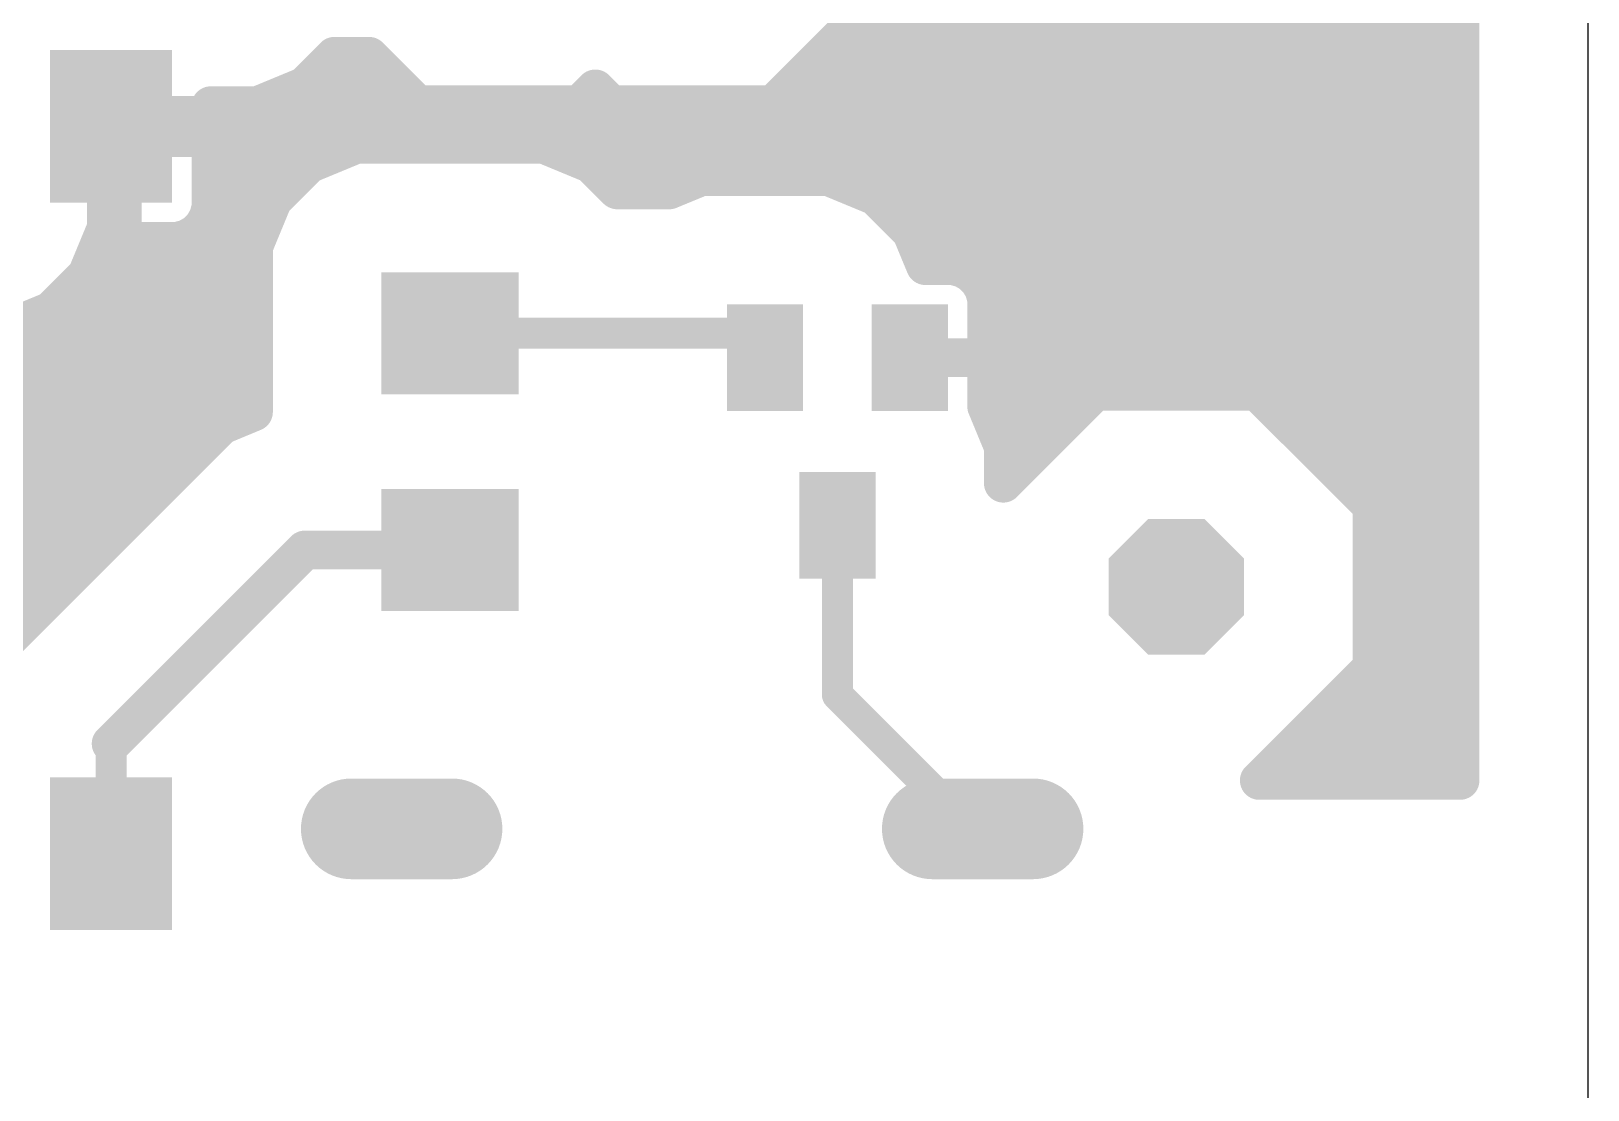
# Model space of a CAD drawing. Header units: millimetres. Extents: x 0 to 653, y 0 to 287.
# Drawn here: x 412.07 to 432.49, y 227.33 to 241.22 of the extents above; entities that cross this region are included whole.
import ezdxf

# ---------------------------------------------------------------- set-up
doc = ezdxf.new("R2010")
doc.units = ezdxf.units.MM
for name, color, linetype in [('1', 7, 'Continuous'), ('17', 7, 'Continuous'), ('20', 7, 'Continuous')]:
    doc.layers.add(name, color=color, linetype=linetype)

# ---------------------------------------------------------------- blocks, each defined once
blk = doc.blocks.new('LONGP100')
at = {"const_width": 1}
blk.add_lwpolyline([(-0.5, 0), (0.5, 0)], dxfattribs=at)
at = {"const_width": 0.5}
for points in [[(-0.5, 0.25, 1), (-0.5, -0.25)], [(0.5, -0.25, 1), (0.5, 0.25)]]:
    blk.add_lwpolyline(points, format="xyb", dxfattribs=at)
blk = doc.blocks.new('RECT')
blk.add_solid([(-0.5, -0.5), (0.5, -0.5), (-0.5, 0.5), (0.5, 0.5)])
blk = doc.blocks.new('OCTAGONP')
at = {"const_width": 0.5}
blk.add_lwpolyline([(-0.25, -0.1036), (-0.25, 0.1036), (-0.1036, 0.25), (0.1036, 0.25), (0.25, 0.1036), (0.25, -0.1036), (0.1036, -0.25), (-0.1036, -0.25), (-0.25, -0.1036), (-0.25, 0.1036)], dxfattribs=at)

msp = doc.modelspace()

# ---------------------------------------------------------------- linework, layer by layer
at = {"layer": '1'}
for points, const_width in [([(430.812, 231.392), (430.812, 281.89)], 0.508), ([(423.306, 241.759), (421.803, 240.257)], 0.508), ([(430.812, 241.425), (422.972, 241.425)], 0.508), ([(416.05, 240.892), (415.657, 240.499)], 0.508), ([(416.503, 240.892), (416.05, 240.892)], 0.508), ([(417.138, 240.257), (416.503, 240.892)], 0.508), ([(430.812, 240.917), (422.464, 240.917)], 0.508), ([(415.657, 240.499), (415.041, 240.244)], 0.508), ([(419.471, 240.464), (419.263, 240.257)], 0.508), ([(419.678, 240.257), (419.471, 240.464)], 0.508), ([(416.986, 240.409), (415.439, 240.409)], 0.508), ([(419.263, 240.257), (417.138, 240.257)], 0.508), ([(419.526, 240.409), (419.416, 240.409)], 0.508), ([(421.803, 240.257), (419.678, 240.257)], 0.508), ([(430.812, 240.409), (421.956, 240.409)], 0.508), ([(414.429, 240.118), (413.267, 240.118)], 0.508), ([(413.267, 240.118), (413.267, 239.826)], 0.508), ([(415.041, 240.244), (414.429, 240.244)], 0.508), ([(414.429, 240.244), (414.429, 240.118)], 0.508), ([(430.812, 239.901), (413.267, 239.901)], 0.508), ([(413.267, 239.826), (413.057, 239.826)], 0.508), ([(413.057, 239.826), (413.057, 238.638)], 0.508), ([(413.267, 239.826), (414.429, 239.826)], 0.508), ([(413.267, 238.464), (413.267, 239.826)], 0.508), ([(414.429, 239.826), (414.429, 238.905)], 0.508), ([(415.715, 239.48), (416.331, 239.735)], 0.508), ([(416.331, 239.735), (418.801, 239.735)], 0.508), ([(418.801, 239.735), (419.417, 239.48)], 0.508), ([(415.243, 239.009), (415.715, 239.48)], 0.508), ([(419.417, 239.48), (419.758, 239.139)], 0.508), ([(413.267, 239.393), (413.057, 239.393)], 0.508), ([(415.627, 239.393), (414.429, 239.393)], 0.508), ([(430.812, 239.393), (419.504, 239.393)], 0.508), ([(420.44, 239.139), (420.862, 239.313)], 0.508), ([(420.862, 239.313), (422.529, 239.313)], 0.508), ([(422.529, 239.313), (423.145, 239.058)], 0.508), ([(419.758, 239.139), (420.44, 239.139)], 0.508), ([(423.145, 239.058), (423.617, 238.587)], 0.508), ([(413.267, 238.885), (413.057, 238.885)], 0.508), ([(414.429, 238.905), (414.394, 238.776)], 0.508), ([(415.192, 238.885), (414.423, 238.885)], 0.508), ([(414.988, 238.392), (415.243, 239.009)], 0.508), ([(430.812, 238.885), (423.319, 238.885)], 0.508), ([(413.057, 238.638), (412.802, 238.022)], 0.508), ([(414.327, 238.66), (414.233, 238.565)], 0.508), ([(414.394, 238.776), (414.327, 238.66)], 0.508), ([(413.988, 238.464), (413.267, 238.464)], 0.508), ([(414.117, 238.499), (413.988, 238.464)], 0.508), ([(414.233, 238.565), (414.117, 238.499)], 0.508), ([(423.617, 238.587), (423.8, 238.145)], 0.508), ([(414.988, 238.377), (412.949, 238.377)], 0.508), ([(414.988, 236.226), (414.988, 238.392)], 0.508), ([(430.812, 238.377), (423.704, 238.377)], 0.508), ([(412.802, 238.022), (412.33, 237.551)], 0.508), ([(423.8, 238.145), (424.163, 238.145)], 0.508), ([(424.163, 238.145), (424.292, 238.11)], 0.508), ([(424.292, 238.11), (424.408, 238.043)], 0.508), ([(424.408, 238.043), (424.502, 237.949)], 0.508), ([(414.988, 237.869), (412.649, 237.869)], 0.508), ([(424.502, 237.949), (424.569, 237.833)], 0.508), ([(430.812, 237.869), (424.548, 237.869)], 0.508), ([(424.569, 237.833), (424.604, 237.704)], 0.508), ([(424.604, 237.704), (424.604, 236.937)], 0.508), ([(412.33, 237.551), (411.714, 237.296)], 0.508), ([(414.988, 237.361), (411.872, 237.361)], 0.508), ([(421.374, 237.259), (417.566, 237.259)], 0.406), ([(430.812, 237.361), (424.604, 237.361)], 0.508), ([(421.696, 236.937), (421.374, 237.259)], 0.305), ([(414.988, 236.853), (406.506, 236.853)], 0.508), ([(424.604, 236.937), (423.905, 236.937)], 0.508), ([(423.905, 236.937), (423.905, 236.937)], 0.508), ([(423.905, 236.937), (424.604, 236.937)], 0.508), ([(424.604, 236.937), (424.604, 236.298)], 0.508), ([(430.812, 236.853), (424.604, 236.853)], 0.508), ([(424.822, 235.291), (426.028, 236.497)], 0.508), ([(426.028, 236.497), (428.153, 236.497)], 0.508), ([(428.153, 236.497), (429.656, 234.995)], 0.508), ([(414.988, 236.345), (406.506, 236.345)], 0.508), ([(414.567, 236.051), (414.988, 236.226)], 0.508), ([(425.876, 236.345), (424.604, 236.345)], 0.508), ([(424.604, 236.298), (424.822, 235.77)], 0.508), ([(430.812, 236.345), (428.306, 236.345)], 0.508), ([(411.624, 233.108), (414.567, 236.051)], 0.508), ([(414.353, 235.837), (406.697, 235.837)], 0.508), ([(425.368, 235.837), (424.795, 235.837)], 0.508), ([(424.822, 235.77), (424.822, 235.291)], 0.508), ([(430.812, 235.837), (428.814, 235.837)], 0.508), ([(413.845, 235.329), (406.725, 235.329)], 0.508), ([(424.86, 235.329), (424.822, 235.329)], 0.508), ([(430.812, 235.329), (429.322, 235.329)], 0.508), ([(429.656, 234.995), (429.656, 232.869)], 0.508), ([(413.337, 234.821), (407.122, 234.821)], 0.508), ([(430.812, 234.821), (429.656, 234.821)], 0.508), ([(422.646, 232.514), (422.646, 234.737)], 0.406), ([(413.121, 231.875), (415.661, 234.415)], 0.508), ([(417.566, 234.415), (415.661, 234.415)], 0.508), ([(412.829, 234.313), (407.63, 234.313)], 0.508), ([(430.812, 234.313), (429.656, 234.313)], 0.508), ([(412.321, 233.805), (408.085, 233.805)], 0.508), ([(430.812, 233.805), (429.656, 233.805)], 0.508), ([(430.812, 233.297), (429.656, 233.297)], 0.508), ([(429.656, 232.869), (428.179, 231.392)], 0.508), ([(430.812, 232.789), (429.576, 232.789)], 0.508), ([(422.646, 232.514), (424.551, 230.609)], 0.406), ([(430.812, 232.281), (429.068, 232.281)], 0.508), ([(413.121, 230.432), (413.121, 231.875)], 0.406), ([(430.812, 231.773), (428.56, 231.773)], 0.508), ([(428.179, 231.392), (430.812, 231.392)], 0.508), ([(424.551, 230.757), (424.551, 230.609)], 0.406)]:
    msp.add_lwpolyline(points, dxfattribs=dict(at, const_width=const_width))
for points, const_width in [([(422.972, 241.298, -1), (422.972, 241.552)], 0.254), ([(430.812, 241.552, -1), (430.812, 241.298)], 0.254), ([(416.05, 240.765, -1), (416.05, 241.019)], 0.254), ([(415.96, 240.981, -1), (416.139, 240.802)], 0.254), ([(416.413, 240.802, -1), (416.593, 240.981)], 0.254), ([(416.503, 241.019, -1), (416.503, 240.765)], 0.254), ([(422.464, 240.79, -1), (422.464, 241.044)], 0.254), ([(430.812, 241.044, -1), (430.812, 240.79)], 0.254), ([(415.747, 240.409, -1), (415.568, 240.589)], 0.254), ([(415.609, 240.617, -1), (415.706, 240.382)], 0.254), ([(419.381, 240.374, -1), (419.561, 240.554)], 0.254), ([(419.381, 240.554, -1), (419.561, 240.374)], 0.254), ([(415.439, 240.282, -1), (415.439, 240.536)], 0.254), ([(416.986, 240.536, -1), (416.986, 240.282)], 0.254), ([(417.138, 240.13, -1), (417.138, 240.384)], 0.254), ([(419.263, 240.384, -1), (419.263, 240.13)], 0.254), ([(419.416, 240.282, -1), (419.416, 240.536)], 0.254), ([(419.526, 240.536, -1), (419.526, 240.282)], 0.254), ([(419.678, 240.13, -1), (419.678, 240.384)], 0.254), ([(421.803, 240.384, -1), (421.803, 240.13)], 0.254), ([(421.956, 240.282, -1), (421.956, 240.536)], 0.254), ([(430.812, 240.536, -1), (430.812, 240.282)], 0.254), ([(413.267, 239.991, -1), (413.267, 240.245)], 0.254), ([(413.14, 240.118, -1), (413.394, 240.118)], 0.254), ([(414.429, 240.117, -1), (414.429, 240.371)], 0.254), ([(414.302, 240.244, -1), (414.556, 240.244)], 0.254), ([(414.429, 240.245, -1), (414.429, 239.991)], 0.254), ([(415.09, 240.127, -1), (414.993, 240.361)], 0.254), ([(415.041, 240.371, -1), (415.041, 240.117)], 0.254), ([(417.228, 240.346, -1), (417.048, 240.167)], 0.254), ([(419.353, 240.167, -1), (419.174, 240.346)], 0.254), ([(419.768, 240.346, -1), (419.588, 240.167)], 0.254), ([(421.893, 240.167, -1), (421.714, 240.346)], 0.254), ([(413.267, 239.774, -1), (413.267, 240.028)], 0.254), ([(414.556, 240.118, -1), (414.302, 240.118)], 0.254), ([(430.812, 240.028, -1), (430.812, 239.774)], 0.254), ([(413.057, 239.699, -1), (413.057, 239.953)], 0.254), ([(412.93, 239.826, -1), (413.184, 239.826)], 0.254), ([(413.267, 239.699, -1), (413.267, 239.953)], 0.254), ([(413.14, 239.826, -1), (413.394, 239.826)], 0.254), ([(413.394, 239.826, -1), (413.14, 239.826)], 0.254), ([(413.267, 239.953, -1), (413.267, 239.699)], 0.254), ([(414.302, 239.826, -1), (414.556, 239.826)], 0.254), ([(414.429, 239.953, -1), (414.429, 239.699)], 0.254), ([(416.331, 239.608, -1), (416.331, 239.862)], 0.254), ([(416.282, 239.853, -1), (416.379, 239.618)], 0.254), ([(418.752, 239.618, -1), (418.849, 239.853)], 0.254), ([(418.801, 239.862, -1), (418.801, 239.608)], 0.254), ([(415.763, 239.363, -1), (415.666, 239.597)], 0.254), ([(415.625, 239.57, -1), (415.804, 239.39)], 0.254), ([(419.327, 239.39, -1), (419.507, 239.57)], 0.254), ([(419.465, 239.597, -1), (419.368, 239.363)], 0.254), ([(413.057, 239.266, -1), (413.057, 239.52)], 0.254), ([(413.267, 239.52, -1), (413.267, 239.266)], 0.254), ([(414.429, 239.266, -1), (414.429, 239.52)], 0.254), ([(415.627, 239.52, -1), (415.627, 239.266)], 0.254), ([(419.504, 239.266, -1), (419.504, 239.52)], 0.254), ([(420.862, 239.186, -1), (420.862, 239.44)], 0.254), ([(420.814, 239.431, -1), (420.911, 239.196)], 0.254), ([(422.481, 239.196, -1), (422.578, 239.431)], 0.254), ([(422.529, 239.44, -1), (422.529, 239.186)], 0.254), ([(430.812, 239.52, -1), (430.812, 239.266)], 0.254), ([(419.758, 239.012, -1), (419.758, 239.266)], 0.254), ([(419.848, 239.228, -1), (419.669, 239.049)], 0.254), ([(420.489, 239.021, -1), (420.392, 239.256)], 0.254), ([(420.44, 239.266, -1), (420.44, 239.012)], 0.254), ([(423.056, 238.968, -1), (423.235, 239.148)], 0.254), ([(423.194, 239.175, -1), (423.097, 238.941)], 0.254), ([(413.057, 238.758, -1), (413.057, 239.012)], 0.254), ([(413.267, 239.012, -1), (413.267, 238.758)], 0.254), ([(414.423, 238.758, -1), (414.423, 239.012)], 0.254), ([(414.306, 238.938, -1), (414.551, 238.872)], 0.254), ([(415.333, 238.919, -1), (415.153, 239.098)], 0.254), ([(415.126, 239.057, -1), (415.36, 238.96)], 0.254), ([(415.192, 239.012, -1), (415.192, 238.758)], 0.254), ([(423.319, 238.758, -1), (423.319, 239.012)], 0.254), ([(430.812, 239.012, -1), (430.812, 238.758)], 0.254), ([(412.94, 238.687, -1), (413.174, 238.59)], 0.254), ([(414.237, 238.75, -1), (414.417, 238.57)], 0.254), ([(414.517, 238.743, -1), (414.271, 238.809)], 0.254), ([(414.284, 238.839, -1), (414.504, 238.712)], 0.254), ([(414.556, 238.905, -1), (414.302, 238.905)], 0.254), ([(413.184, 238.638, -1), (412.93, 238.638)], 0.254), ([(413.267, 238.337, -1), (413.267, 238.591)], 0.254), ([(414.021, 238.341, -1), (413.955, 238.587)], 0.254), ([(413.988, 238.591, -1), (413.988, 238.337)], 0.254), ([(414.18, 238.389, -1), (414.053, 238.609)], 0.254), ([(414.084, 238.621, -1), (414.15, 238.376)], 0.254), ([(414.322, 238.476, -1), (414.143, 238.655)], 0.254), ([(414.169, 238.675, -1), (414.296, 238.455)], 0.254), ([(414.437, 238.597, -1), (414.217, 238.724)], 0.254), ([(423.5, 238.538, -1), (423.734, 238.635)], 0.254), ([(423.707, 238.676, -1), (423.527, 238.497)], 0.254), ([(412.949, 238.25, -1), (412.949, 238.504)], 0.254), ([(413.394, 238.464, -1), (413.14, 238.464)], 0.254), ([(414.861, 238.392, -1), (415.115, 238.392)], 0.254), ([(415.105, 238.344, -1), (414.871, 238.441)], 0.254), ([(414.988, 238.504, -1), (414.988, 238.25)], 0.254), ([(423.704, 238.25, -1), (423.704, 238.504)], 0.254), ([(430.812, 238.504, -1), (430.812, 238.25)], 0.254), ([(412.712, 238.112, -1), (412.892, 237.933)], 0.254), ([(423.8, 238.018, -1), (423.8, 238.272)], 0.254), ([(423.917, 238.194, -1), (423.683, 238.096)], 0.254), ([(424.13, 238.022, -1), (424.196, 238.268)], 0.254), ([(424.163, 238.272, -1), (424.163, 238.018)], 0.254), ([(424.228, 238, -1), (424.355, 238.22)], 0.254), ([(424.325, 238.233, -1), (424.259, 237.988)], 0.254), ([(424.318, 237.954, -1), (424.497, 238.133)], 0.254), ([(424.471, 238.153, -1), (424.344, 237.933)], 0.254), ([(412.649, 237.742, -1), (412.649, 237.996)], 0.254), ([(412.919, 237.974, -1), (412.685, 238.071)], 0.254), ([(414.988, 237.996, -1), (414.988, 237.742)], 0.254), ([(424.392, 237.885, -1), (424.612, 238.012)], 0.254), ([(424.592, 238.039, -1), (424.412, 237.859)], 0.254), ([(424.548, 237.742, -1), (424.548, 237.996)], 0.254), ([(424.446, 237.8, -1), (424.692, 237.866)], 0.254), ([(430.812, 237.996, -1), (430.812, 237.742)], 0.254), ([(424.679, 237.897, -1), (424.459, 237.77)], 0.254), ([(424.477, 237.704, -1), (424.731, 237.704)], 0.254), ([(424.726, 237.737, -1), (424.481, 237.671)], 0.254), ([(412.42, 237.461, -1), (412.241, 237.641)], 0.254), ([(412.282, 237.668, -1), (412.379, 237.433)], 0.254), ([(414.988, 237.488, -1), (414.988, 237.234)], 0.254), ([(417.566, 237.157, -1), (417.566, 237.361)], 0.203), ([(421.374, 237.361, -1), (421.374, 237.157)], 0.203), ([(424.604, 237.234, -1), (424.604, 237.488)], 0.254), ([(430.812, 237.488, -1), (430.812, 237.234)], 0.254), ([(421.32, 237.205, -1), (421.428, 237.313)], 0.152), ([(414.988, 236.98, -1), (414.988, 236.726)], 0.254), ([(421.75, 236.991, -1), (421.642, 236.883)], 0.152), ([(423.905, 236.81, -1), (423.905, 237.064)], 0.254), ([(423.859, 236.818, -1), (423.951, 237.055)], 0.254), ([(423.905, 236.81, -1), (423.905, 237.064)], 0.254), ([(423.951, 237.055, -1), (423.86, 236.818)], 0.254), ([(424.477, 236.937, -1), (424.731, 236.937)], 0.254), ([(424.604, 236.726, -1), (424.604, 236.98)], 0.254), ([(424.731, 236.937, -1), (424.477, 236.937)], 0.254), ([(424.604, 237.064, -1), (424.604, 236.81)], 0.254), ([(424.604, 237.064, -1), (424.604, 236.81)], 0.254), ([(430.812, 236.98, -1), (430.812, 236.726)], 0.254), ([(426.028, 236.37, -1), (426.028, 236.624)], 0.254), ([(425.938, 236.587, -1), (426.118, 236.408)], 0.254), ([(428.064, 236.408, -1), (428.243, 236.587)], 0.254), ([(428.153, 236.624, -1), (428.153, 236.37)], 0.254), ([(414.939, 236.343, -1), (415.036, 236.108)], 0.254), ([(414.988, 236.472, -1), (414.988, 236.218)], 0.254), ([(424.604, 236.218, -1), (424.604, 236.472)], 0.254), ([(424.486, 236.249, -1), (424.721, 236.346)], 0.254), ([(425.876, 236.472, -1), (425.876, 236.218)], 0.254), ([(428.306, 236.218, -1), (428.306, 236.472)], 0.254), ([(430.812, 236.472, -1), (430.812, 236.218)], 0.254), ([(414.616, 235.934, -1), (414.519, 236.169)], 0.254), ([(414.477, 236.141, -1), (414.657, 235.962)], 0.254), ([(415.115, 236.226, -1), (414.861, 236.226)], 0.254), ([(424.731, 236.298, -1), (424.477, 236.298)], 0.254), ([(414.353, 235.964, -1), (414.353, 235.71)], 0.254), ([(424.795, 235.71, -1), (424.795, 235.964)], 0.254), ([(424.695, 235.77, -1), (424.949, 235.77)], 0.254), ([(425.368, 235.964, -1), (425.368, 235.71)], 0.254), ([(428.814, 235.71, -1), (428.814, 235.964)], 0.254), ([(430.812, 235.964, -1), (430.812, 235.71)], 0.254), ([(424.939, 235.819, -1), (424.705, 235.722)], 0.254), ([(413.845, 235.456, -1), (413.845, 235.202)], 0.254), ([(424.822, 235.202, -1), (424.822, 235.456)], 0.254), ([(424.912, 235.202, -1), (424.732, 235.381)], 0.254), ([(424.949, 235.291, -1), (424.695, 235.291)], 0.254), ([(424.86, 235.456, -1), (424.86, 235.202)], 0.254), ([(429.322, 235.202, -1), (429.322, 235.456)], 0.254), ([(430.812, 235.456, -1), (430.812, 235.202)], 0.254), ([(429.529, 234.995, -1), (429.783, 234.995)], 0.254), ([(429.746, 235.084, -1), (429.566, 234.905)], 0.254), ([(413.337, 234.948, -1), (413.337, 234.694)], 0.254), ([(429.656, 234.694, -1), (429.656, 234.948)], 0.254), ([(430.812, 234.948, -1), (430.812, 234.694)], 0.254), ([(422.544, 234.737, -1), (422.747, 234.737)], 0.203), ([(415.661, 234.288, -1), (415.661, 234.542)], 0.254), ([(415.571, 234.505, -1), (415.751, 234.325)], 0.254), ([(417.566, 234.542, -1), (417.566, 234.288)], 0.254), ([(412.829, 234.44, -1), (412.829, 234.186)], 0.254), ([(429.656, 234.186, -1), (429.656, 234.44)], 0.254), ([(430.812, 234.44, -1), (430.812, 234.186)], 0.254), ([(412.321, 233.932, -1), (412.321, 233.678)], 0.254), ([(429.656, 233.678, -1), (429.656, 233.932)], 0.254), ([(430.812, 233.932, -1), (430.812, 233.678)], 0.254), ([(429.656, 233.17, -1), (429.656, 233.424)], 0.254), ([(430.812, 233.424, -1), (430.812, 233.17)], 0.254), ([(429.576, 232.662, -1), (429.576, 232.916)], 0.254), ([(429.783, 232.869, -1), (429.529, 232.869)], 0.254), ([(429.566, 232.959, -1), (429.746, 232.78)], 0.254), ([(430.812, 232.916, -1), (430.812, 232.662)], 0.254), ([(422.574, 232.443, -1), (422.718, 232.586)], 0.203), ([(422.747, 232.514, -1), (422.544, 232.514)], 0.203), ([(429.068, 232.154, -1), (429.068, 232.408)], 0.254), ([(430.812, 232.408, -1), (430.812, 232.154)], 0.254), ([(413.211, 231.785, -1), (413.031, 231.965)], 0.254), ([(413.019, 231.875, -1), (413.222, 231.875)], 0.203), ([(428.56, 231.646, -1), (428.56, 231.9)], 0.254), ([(430.812, 231.9, -1), (430.812, 231.646)], 0.254), ([(428.179, 231.265, -1), (428.179, 231.519)], 0.254), ([(428.269, 231.302, -1), (428.089, 231.482)], 0.254), ([(430.812, 231.519, -1), (430.812, 231.265)], 0.254), ([(430.939, 231.392, -1), (430.685, 231.392)], 0.254), ([(424.449, 230.757, -1), (424.652, 230.757)], 0.203), ([(424.652, 230.609, -1), (424.449, 230.609)], 0.203), ([(424.623, 230.681, -1), (424.479, 230.538)], 0.203), ([(413.222, 230.432, -1), (413.019, 230.432)], 0.203)]:
    msp.add_lwpolyline(points, format="xyb", dxfattribs=dict(at, const_width=const_width))
at = {"layer": '20'}
msp.add_line((432.488, 286.307), (432.488, 192.657), dxfattribs=at)

# ---------------------------------------------------------------- block references
at = {"layer": '1'}
for p, xscale, yscale, rotation in [((413.121, 239.972), -1.6, 2, 180), ((417.566, 237.259), -1.6, 1.803, 270), ((421.696, 236.937), -1, 1.4, 180), ((423.596, 236.937), -1, 1.4, 180), ((422.646, 234.737), -1, 1.4, 180), ((417.566, 234.415), -1.6, 1.803, 270)]:
    msp.add_blockref('RECT', p, dxfattribs=dict(at, xscale=xscale, yscale=yscale, rotation=rotation))
at = {"layer": '1', "xscale": -1.6, "yscale": 2}
msp.add_blockref('RECT', (413.121, 230.432), dxfattribs=at)
at = {"layer": '17'}
for name, p, xscale, yscale, rotation in [('OCTAGONP', (427.091, 233.932), -1.778, 1.778, 90), ('OCTAGONP', (427.091, 233.932), -1.778, 1.778, 90), ('LONGP100', (416.931, 230.757), -1.3208, 1.3208, 180), ('LONGP100', (416.931, 230.757), -1.3208, 1.3208, 180), ('LONGP100', (424.551, 230.757), -1.3208, 1.3208, 180), ('LONGP100', (424.551, 230.757), -1.3208, 1.3208, 180)]:
    msp.add_blockref(name, p, dxfattribs=dict(at, xscale=xscale, yscale=yscale, rotation=rotation))

doc.saveas('drawing.dxf')
